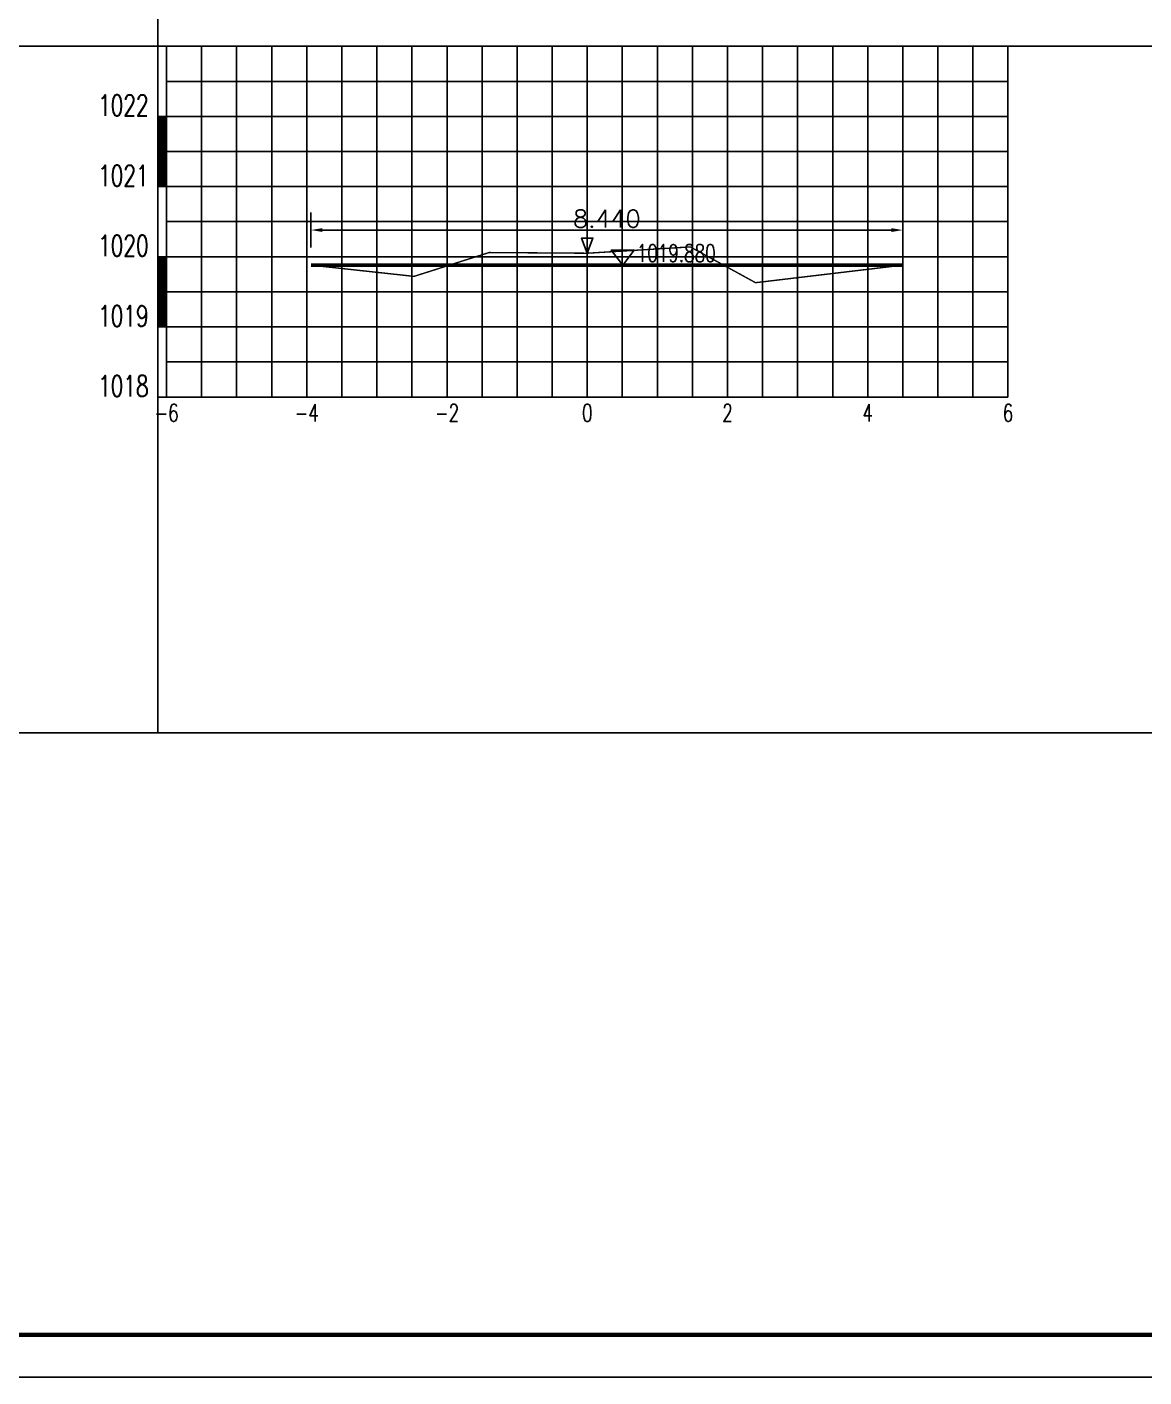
# Model space of a CAD drawing. Extents: x 695776 to 1250176, y 4443437 to 9025597.
# Drawn here: x 915101 to 931031, y 4538450 to 4557695 of the extents above; entities that cross this region are included whole.
import ezdxf
from ezdxf.enums import TextEntityAlignment as Align

# ---------------------------------------------------------------- set-up
doc = ezdxf.new("R2010")
doc.units = 0
doc.header["$LTSCALE"] = 0.5
doc.header["$PDSIZE"] = 0.2
doc.linetypes.add('ACAD_ISO07W100', pattern=[3.5, 0.5, -3])
doc.linetypes.add('CENTER2', pattern=[28.575, 19.05, -3.175, 3.175, -3.175])
doc.layers.get('0').update_dxf_attribs({"linetype": 'CONTINUOUS'})
doc.layers.get('Defpoints').update_dxf_attribs({"linetype": 'CONTINUOUS'})
for name, color, linetype in [('KEDU', 7, 'CONTINUOUS'), ('MIGE', 4, 'ACAD_ISO07W100'), ('MIGE1', 11, 'CONTINUOUS'), ('SANJIAO', 212, 'CONTINUOUS'), ('SHEJI', 1, 'CONTINUOUS'), ('YUANSHI', 2, 'CONTINUOUS'), ('YUANSHI1', 73, 'CONTINUOUS'), ('ZHOUXIAN', 20, 'CENTER2'), ('图框', 7, 'CONTINUOUS'), ('辅助线', 3, 'CONTINUOUS')]:
    doc.layers.add(name, color=color, linetype=linetype)
doc.styles.get("Standard").update_dxf_attribs({"font": 'rs.shx', "bigfont": 'hztxt.shx'})
doc.dimstyles.get("Standard").update_dxf_attribs({"dimtxt": 0.18, "dimasz": 0.18, "dimexe": 0.18, "dimexo": 0.0625, "dimgap": 0.09, "dimtad": 0, "dimtih": 1, "dimtoh": 1, "dimdec": 4, "dimzin": 0, "dimdsep": 46, "dimtxsty": 'Standard', "dimcen": 0.09, "dimadec": 0, "dimazin": 0, "dimtfac": 1, "dimtdec": 4, "dimtofl": 0, "dimtmove": 0, "dimatfit": 3, "dimfxl": 0, "dimtolj": 1, "dimtzin": 0, "dimarcsym": 0})

# ---------------------------------------------------------------- blocks, each defined once
blk = doc.blocks.new('zhunghao')
blk.add_lwpolyline([(0, 0), (0.326, 0.863), (-0.326, 0.863), (0, 0)])
blk = doc.blocks.new('ele_sym08')
blk.add_line((0, 0), (5.597, 0))
blk.add_lwpolyline([(0.901, -0.002), (0.249, 0.861), (1.553, 0.861), (0.901, -0.002)])
at = {"width": 0.7}
blk.add_attdef('ELEVAT', (1.703, 0.181), '', height=1, dxfattribs=at)
blk = doc.blocks.new('*D668')
at = {"color": 0, "lineweight": -2}
for p, q in [((919151, 4554550), (919151, 4555050)), ((927591, 4554550), (927591, 4555050)), ((919314, 4554800), (927429, 4554800))]:
    blk.add_line(p, q, dxfattribs=at)
at = {"color": 0}
for points in [[(919314, 4554827), (919314, 4554773), (919151, 4554800)], [(927429, 4554827), (927429, 4554773), (927591, 4554800)]]:
    blk.add_solid(points, dxfattribs=at)
at = {"layer": 'Defpoints', "color": 0}
for p in [(927591, 4554800), (919151, 4554300), (927591, 4554300)]:
    blk.add_point(p, dxfattribs=at)
at = {"color": 0, "insert": (923371, 4554962), "char_height": 250, "attachment_point": 5}
blk.add_mtext('\\A1;8.440', dxfattribs=at)
blk = doc.blocks.new('bc1_100')
blk.add_lwpolyline([(0.064, 1), (-0.063, 1), (-0.063, 0), (0.064, 0)], close=True)
at = {"width": 0.7}
blk.add_attdef('BC', text='', height=0.3, dxfattribs=at).set_placement((-0.193, 0.007), align=Align.RIGHT)
blk = doc.blocks.new('bc0_100')
for p, q in [((-0.063, 1), (-0.063, 0)), ((0.063, 0), (0.063, 1))]:
    blk.add_line(p, q)
at = {"const_width": 0.126}
blk.add_lwpolyline([(0, 1), (0, 0)], dxfattribs=at)
at = {"width": 0.7}
blk.add_attdef('BC', text='', height=0.3, dxfattribs=at).set_placement((-0.193, 0.007), align=Align.RIGHT)

msp = doc.modelspace()

# ---------------------------------------------------------------- linework, layer by layer
at = {"layer": 'MIGE', "linetype": 'Continuous'}
for p, q in [((917591.4095, 4552419.8741), (917591.4095, 4557419.8741)), ((918591.4095, 4552419.8741), (918591.4095, 4557419.8741)), ((919591.4095, 4552419.8741), (919591.4095, 4557419.8741)), ((920591.4095, 4552419.8741), (920591.4095, 4557419.8741)), ((921591.4095, 4552419.8741), (921591.4095, 4557419.8741)), ((922591.4095, 4552419.8741), (922591.4095, 4557419.8741)), ((923591.4095, 4552419.8741), (923591.4095, 4557419.8741)), ((924591.4095, 4552419.8741), (924591.4095, 4557419.8741)), ((925591.4095, 4552419.8741), (925591.4095, 4557419.8741)), ((926591.4095, 4552419.8741), (926591.4095, 4557419.8741)), ((927591.4095, 4552419.8741), (927591.4095, 4557419.8741)), ((928591.4095, 4552419.8741), (928591.4095, 4557419.8741)), ((917091.4095, 4556919.8741), (929091.4095, 4556919.8741)), ((917091.4095, 4555919.8741), (929091.4095, 4555919.8741)), ((917091.4095, 4554919.8741), (929091.4095, 4554919.8741)), ((917091.4095, 4553919.8741), (929091.4095, 4553919.8741)), ((917091.4095, 4552919.8741), (929091.4095, 4552919.8741))]:
    msp.add_line(p, q, dxfattribs=at)
at = {"layer": 'MIGE1'}
for p, q in [((917091.4095, 4557419.8741), (929091.4095, 4557419.8741)), ((917091.4095, 4552419.8741), (917091.4095, 4557419.8741)), ((918091.4095, 4552419.8741), (918091.4095, 4557419.8741)), ((919091.4095, 4552419.8741), (919091.4095, 4557419.8741)), ((920091.4095, 4552419.8741), (920091.4095, 4557419.8741)), ((921091.4095, 4552419.8741), (921091.4095, 4557419.8741)), ((922091.4095, 4552419.8741), (922091.4095, 4557419.8741)), ((923091.4095, 4552419.8741), (923091.4095, 4557419.8741)), ((924091.4095, 4552419.8741), (924091.4095, 4557419.8741)), ((925091.4095, 4552419.8741), (925091.4095, 4557419.8741)), ((926091.4095, 4552419.8741), (926091.4095, 4557419.8741)), ((927091.4095, 4552419.8741), (927091.4095, 4557419.8741)), ((928091.4095, 4552419.8741), (928091.4095, 4557419.8741)), ((929091.4095, 4552419.8741), (929091.4095, 4557419.8741)), ((917091.4095, 4556419.8741), (929091.4095, 4556419.8741)), ((917091.4095, 4555419.8741), (929091.4095, 4555419.8741)), ((917091.4095, 4554419.8741), (929091.4095, 4554419.8741)), ((917091.4095, 4553419.8741), (929091.4095, 4553419.8741)), ((917091.4095, 4552419.8741), (929091.4095, 4552419.8741))]:
    msp.add_line(p, q, dxfattribs=at)
at = {"layer": 'SHEJI', "const_width": 50}
msp.add_lwpolyline([(919151.4095, 4554299.8741), (921124.939, 4554299.8741), (923091.4095, 4554299.8741), (925035.5272, 4554299.8741), (927591.4095, 4554299.8741)], dxfattribs=at)
at = {"layer": 'YUANSHI', "const_width": 20}
msp.add_lwpolyline([(921124.939, 4554299.8741), (921691.4095, 4554479.8741), (923091.4095, 4554469.8741), (924561.4095, 4554559.8741), (925035.5272, 4554299.8741)], dxfattribs=at)
at = {"layer": 'YUANSHI1', "const_width": 20}
for points in [[(919151.4095, 4554299.8741), (920621.4095, 4554139.8741), (921124.939, 4554299.8741)], [(925035.5272, 4554299.8741), (925491.4095, 4554049.8741), (927591.4095, 4554299.8741)]]:
    msp.add_lwpolyline(points, dxfattribs=at)
at = {"layer": 'ZHOUXIAN'}
msp.add_line((923091.4095, 4553549.8741), (923091.4095, 4555059.8741), dxfattribs=at)
at = {"layer": '图框', "linetype": 'Continuous', "lineweight": -2, "flags": 128}
msp.add_lwpolyline([(897376.0377, 4574089.6039), (897376.0377, 4538449.6039), (947776.0377, 4538449.6039), (947776.0377, 4574089.6039), (897376.0377, 4574089.6039)], dxfattribs=at)
at = {"layer": '图框', "linetype": 'Continuous', "lineweight": 60, "flags": 128}
msp.add_lwpolyline([(900376.0377, 4573489.6039), (947176.0377, 4573489.6039), (947176.0377, 4539049.6039), (900376.0377, 4539049.6039), (900376.0377, 4573489.6039)], dxfattribs=at)
at = {"layer": '辅助线'}
for points in [[(916965.214, 4547633.5904), (916965.214, 4568016.1388)], [(901924.7435, 4557419.8741), (944380.0852, 4557419.8741)], [(901924.7435, 4547633.5904), (943930.0651, 4547633.5904)]]:
    msp.add_lwpolyline(points, dxfattribs=at)

# ---------------------------------------------------------------- block references
at = {"xscale": 250, "yscale": 250, "zscale": 250}
msp.add_blockref('ele_sym08', (923371.4095, 4554299.8741), dxfattribs=at).add_auto_attribs({'ELEVAT': '1019.880'})
at = {"layer": 'KEDU', "xscale": 1000, "yscale": 1000, "zscale": 1000}
for name, p, values in [('bc1_100', (917028.1615, 4556419.8741), {'BC': '1022'}), ('bc0_100', (917028.1615, 4555419.8741), {'BC': '1021'}), ('bc1_100', (917028.1615, 4554419.8741), {'BC': '1020'}), ('bc0_100', (917028.1615, 4553419.8741), {'BC': '1019'}), ('bc1_100', (917028.1615, 4552419.8741), {'BC': '1018'})]:
    msp.add_blockref(name, p, dxfattribs=at).add_auto_attribs(values)
at = {"layer": 'SANJIAO', "xscale": 250, "yscale": 250, "zscale": 250}
msp.add_blockref('zhunghao', (923091.4095, 4554469.8741), dxfattribs=at)

# ---------------------------------------------------------------- texts
at = {"layer": 'KEDU', "width": 0.7}
for s, p in [('-6', (917091.4095, 4552069.8741)), ('-4', (919091.4095, 4552069.8741)), ('-2', (921091.4095, 4552069.8741)), ('0', (923091.4095, 4552069.8741)), ('0', (923091.4095, 4552069.8741)), ('2', (925091.4095, 4552069.8741)), ('4', (927091.4095, 4552069.8741)), ('6', (929091.4095, 4552069.8741))]:
    msp.add_text(s, height=250, dxfattribs=at).set_placement(p, align=Align.CENTER)

# ---------------------------------------------------------------- dimensions: what is measured, and where the dimension line sits
dim = msp.add_linear_dim(base=(927591.4095, 4554799.8741), p1=(919151.4095, 4554299.8741), p2=(927591.4095, 4554299.8741), dimstyle='Standard', override={"dimtxt": 250, "dimasz": 162.5, "dimexe": 250, "dimexo": 250, "dimgap": 37.5, "dimtad": 1, "dimtih": 0, "dimtoh": 0, "dimdec": 3, "dimlfac": 0.001})
dim.commit()
dim.dimension.update_dxf_attribs({"geometry": '*D668', "text_midpoint": (923371.4095, 4554962.3741)})

doc.saveas('drawing.dxf')
